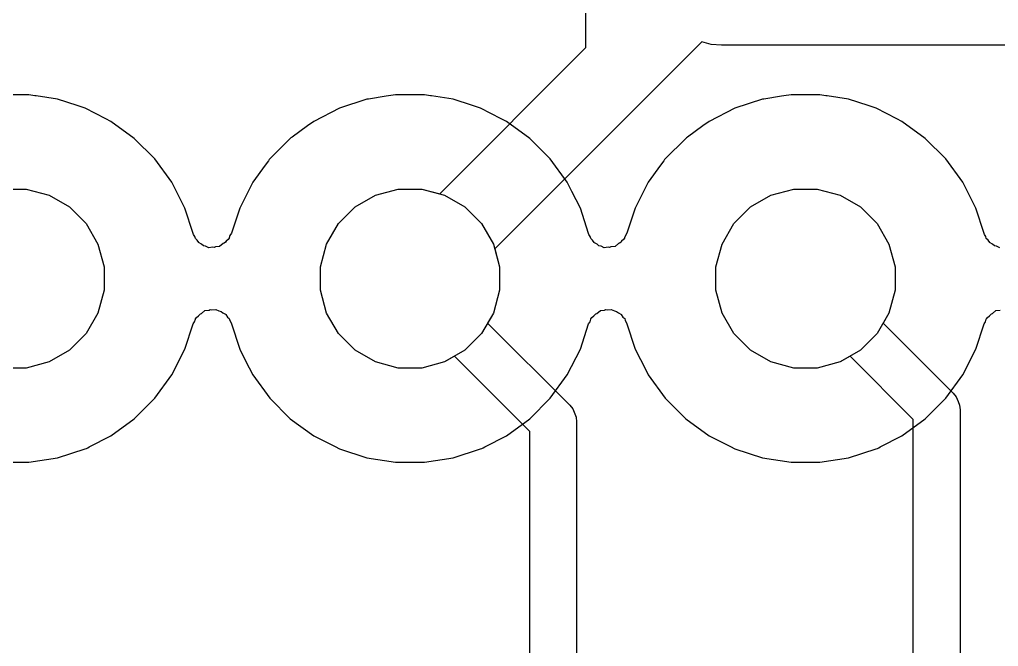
# Model space of a CAD drawing. Header units: inches. Extents: x 1.3 to 5.24, y -7.03 to -1.12.
# Drawn here: x 1.8139 to 2.0614, y -4.5616 to -4.403 of the extents above; entities that cross this region are included whole.
import ezdxf

# ---------------------------------------------------------------- set-up
doc = ezdxf.new("R2010")
doc.units = ezdxf.units.IN
doc.header["$MEASUREMENT"] = 0
for name, color, linetype, true_color in [('B.Cu', 153, 'CONTINUOUS', 0x4d7fc4), ('B.Mask', 4, 'CONTINUOUS', 0x02ffee), ('F.Cu', 13, 'CONTINUOUS', 0xc83434), ('F.Mask', 201, 'CONTINUOUS', 0xd864ff), ('In1.Cu', 91, 'CONTINUOUS', 0x7fc87f), ('In2.Cu', 33, 'CONTINUOUS', 0xce7d2c)]:
    doc.layers.add(name, color=color, linetype=linetype, true_color=true_color)

msp = doc.modelspace()

# ---------------------------------------------------------------- linework, layer by layer
at = {"layer": 'B.Cu', "linetype": 'CONTINUOUS'}
for p, q in [((1.81626, -4.42203), (1.80894, -4.42203)), ((1.81777, -4.42227), (1.81626, -4.42203)), ((1.81626, -4.42203), (1.81626, -4.42203)), ((1.81806, -4.42231), (1.81777, -4.42227)), ((1.82348, -4.42317), (1.81806, -4.42231)), ((1.90653, -4.42241), (1.90209, -4.42311)), ((1.90713, -4.42231), (1.90653, -4.42241)), ((1.90894, -4.42203), (1.90713, -4.42231)), ((1.91626, -4.42203), (1.90894, -4.42203)), ((1.91777, -4.42227), (1.91626, -4.42203)), ((1.91626, -4.42203), (1.91626, -4.42203)), ((1.91806, -4.42231), (1.91777, -4.42227)), ((1.92348, -4.42317), (1.91806, -4.42231)), ((2.00653, -4.42241), (2.00209, -4.42311)), ((2.00713, -4.42231), (2.00653, -4.42241)), ((2.00894, -4.42203), (2.00713, -4.42231)), ((2.01626, -4.42203), (2.00894, -4.42203)), ((2.01777, -4.42227), (2.01626, -4.42203)), ((2.01626, -4.42203), (2.01626, -4.42203)), ((2.01806, -4.42231), (2.01777, -4.42227)), ((2.02348, -4.42317), (2.01806, -4.42231)), ((1.82841, -4.42477), (1.82348, -4.42317)), ((1.83044, -4.42543), (1.82841, -4.42477)), ((1.90171, -4.42317), (1.89476, -4.42543)), ((1.90209, -4.42311), (1.90171, -4.42317)), ((1.90209, -4.42311), (1.90209, -4.42311)), ((1.90209, -4.42311), (1.90209, -4.42311)), ((1.92841, -4.42477), (1.92348, -4.42317)), ((1.93044, -4.42543), (1.92841, -4.42477)), ((2.00171, -4.42317), (1.99476, -4.42543)), ((2.00209, -4.42311), (2.00171, -4.42317)), ((2.00209, -4.42311), (2.00209, -4.42311)), ((2.00209, -4.42311), (2.00209, -4.42311)), ((2.02841, -4.42477), (2.02348, -4.42317)), ((2.03044, -4.42543), (2.02841, -4.42477)), ((1.83568, -4.4281), (1.83044, -4.42543)), ((1.89476, -4.42543), (1.88824, -4.42875)), ((1.93568, -4.4281), (1.93044, -4.42543)), ((1.99476, -4.42543), (1.98824, -4.42875)), ((2.03568, -4.4281), (2.03044, -4.42543)), ((1.83696, -4.42875), (1.83568, -4.4281)), ((1.84288, -4.43305), (1.83696, -4.42875)), ((1.88665, -4.42991), (1.88279, -4.43271)), ((1.88824, -4.42875), (1.88665, -4.42991)), ((1.88665, -4.42991), (1.88665, -4.42991)), ((1.93696, -4.42875), (1.93568, -4.4281)), ((1.94288, -4.43305), (1.93696, -4.42875)), ((1.98665, -4.42991), (1.98279, -4.43271)), ((1.98824, -4.42875), (1.98665, -4.42991)), ((1.98665, -4.42991), (1.98665, -4.42991)), ((2.03696, -4.42875), (2.03568, -4.4281)), ((2.04288, -4.43305), (2.03696, -4.42875)), ((1.84805, -4.43823), (1.84288, -4.43305)), ((1.8825, -4.43288), (1.87697, -4.4384)), ((1.88279, -4.43271), (1.8825, -4.43288)), ((1.94805, -4.43823), (1.94288, -4.43305)), ((1.9825, -4.43288), (1.97697, -4.4384)), ((1.98279, -4.43271), (1.9825, -4.43288)), ((2.04805, -4.43823), (2.04288, -4.43305)), ((1.85235, -4.44414), (1.84805, -4.43823)), ((1.87597, -4.43985), (1.87285, -4.44414)), ((1.87681, -4.43869), (1.87597, -4.43985)), ((1.87597, -4.43985), (1.87597, -4.43985)), ((1.87697, -4.4384), (1.87681, -4.43869)), ((1.95235, -4.44414), (1.94805, -4.43823)), ((1.97597, -4.43985), (1.97285, -4.44414)), ((1.97681, -4.43869), (1.97597, -4.43985)), ((1.97597, -4.43985), (1.97597, -4.43985)), ((1.97697, -4.4384), (1.97681, -4.43869)), ((2.05235, -4.44414), (2.04805, -4.43823)), ((1.85353, -4.44647), (1.85235, -4.44414)), ((1.87285, -4.44414), (1.86953, -4.45066)), ((1.95353, -4.44647), (1.95235, -4.44414)), ((1.97285, -4.44414), (1.96953, -4.45066)), ((2.05353, -4.44647), (2.05235, -4.44414)), ((1.80962, -4.44586), (1.81558, -4.44586)), ((1.81558, -4.44586), (1.82134, -4.44741)), ((1.82134, -4.44741), (1.8265, -4.45039)), ((1.85567, -4.45066), (1.85353, -4.44647)), ((1.8987, -4.45039), (1.90386, -4.44741)), ((1.90386, -4.44741), (1.90962, -4.44586)), ((1.90962, -4.44586), (1.91558, -4.44586)), ((1.91558, -4.44586), (1.92134, -4.44741)), ((1.92134, -4.44741), (1.9265, -4.45039)), ((1.95567, -4.45066), (1.95353, -4.44647)), ((1.9987, -4.45039), (2.00386, -4.44741)), ((2.00386, -4.44741), (2.00962, -4.44586)), ((2.00962, -4.44586), (2.01558, -4.44586)), ((2.01558, -4.44586), (2.02134, -4.44741)), ((2.02134, -4.44741), (2.0265, -4.45039)), ((2.05567, -4.45066), (2.05353, -4.44647)), ((1.8265, -4.45039), (1.83071, -4.4546)), ((1.85775, -4.45707), (1.85567, -4.45066)), ((1.86953, -4.45066), (1.86746, -4.45703)), ((1.86953, -4.45066), (1.86953, -4.45066)), ((1.89448, -4.4546), (1.8987, -4.45039)), ((1.9265, -4.45039), (1.93071, -4.4546)), ((1.95775, -4.45707), (1.95567, -4.45066)), ((1.96953, -4.45066), (1.96746, -4.45703)), ((1.96953, -4.45066), (1.96953, -4.45066)), ((1.99448, -4.4546), (1.9987, -4.45039)), ((2.0265, -4.45039), (2.03071, -4.4546)), ((2.05775, -4.45707), (2.05567, -4.45066)), ((1.83071, -4.4546), (1.83369, -4.45977)), ((1.8915, -4.45977), (1.89448, -4.4546)), ((1.93071, -4.4546), (1.93369, -4.45977)), ((1.9915, -4.45977), (1.99448, -4.4546)), ((2.03071, -4.4546), (2.03369, -4.45977)), ((1.85783, -4.45732), (1.85775, -4.45707)), ((1.85818, -4.45786), (1.85783, -4.45732)), ((1.86746, -4.45703), (1.86707, -4.4576)), ((1.95783, -4.45732), (1.95775, -4.45707)), ((1.95818, -4.45786), (1.95783, -4.45732)), ((1.96746, -4.45703), (1.96707, -4.4576)), ((2.05783, -4.45732), (2.05775, -4.45707)), ((2.05818, -4.45786), (2.05783, -4.45732)), ((1.83369, -4.45977), (1.83524, -4.46552)), ((1.85832, -4.45837), (1.85818, -4.45786)), ((1.85877, -4.45877), (1.85832, -4.45837)), ((1.85917, -4.4594), (1.85877, -4.45877)), ((1.85926, -4.45949), (1.85917, -4.4594)), ((1.85992, -4.45981), (1.85926, -4.45949)), ((1.86037, -4.46021), (1.85992, -4.45981)), ((1.86535, -4.45967), (1.86446, -4.46039)), ((1.8656, -4.45955), (1.86535, -4.45967)), ((1.86595, -4.45927), (1.8656, -4.45955)), ((1.86609, -4.45906), (1.86595, -4.45927)), ((1.86659, -4.45864), (1.86609, -4.45906)), ((1.86685, -4.45828), (1.86659, -4.45864)), ((1.86687, -4.45823), (1.86685, -4.45828)), ((1.86707, -4.4576), (1.86687, -4.45823)), ((1.88996, -4.46552), (1.8915, -4.45977)), ((1.93369, -4.45977), (1.93524, -4.46552)), ((1.95832, -4.45837), (1.95818, -4.45786)), ((1.95877, -4.45877), (1.95832, -4.45837)), ((1.95917, -4.4594), (1.95877, -4.45877)), ((1.95926, -4.45949), (1.95917, -4.4594)), ((1.95992, -4.45981), (1.95926, -4.45949)), ((1.96037, -4.46021), (1.95992, -4.45981)), ((1.96535, -4.45967), (1.96446, -4.46039)), ((1.9656, -4.45955), (1.96535, -4.45967)), ((1.96595, -4.45927), (1.9656, -4.45955)), ((1.96609, -4.45906), (1.96595, -4.45927)), ((1.96659, -4.45864), (1.96609, -4.45906)), ((1.96685, -4.45828), (1.96659, -4.45864)), ((1.96687, -4.45823), (1.96685, -4.45828)), ((1.96707, -4.4576), (1.96687, -4.45823)), ((1.98996, -4.46552), (1.9915, -4.45977)), ((2.03369, -4.45977), (2.03524, -4.46552)), ((2.05832, -4.45837), (2.05818, -4.45786)), ((2.05877, -4.45877), (2.05832, -4.45837)), ((2.05917, -4.4594), (2.05877, -4.45877)), ((2.05926, -4.45949), (2.05917, -4.4594)), ((2.05992, -4.45981), (2.05926, -4.45949)), ((2.06037, -4.46021), (2.05992, -4.45981)), ((1.86092, -4.4603), (1.86037, -4.46021)), ((1.86173, -4.4607), (1.86092, -4.4603)), ((1.8627, -4.46059), (1.86173, -4.4607)), ((1.86308, -4.46065), (1.8627, -4.46059)), ((1.86341, -4.46051), (1.86308, -4.46065)), ((1.86446, -4.46039), (1.86341, -4.46051)), ((1.96092, -4.4603), (1.96037, -4.46021)), ((1.96173, -4.4607), (1.96092, -4.4603)), ((1.9627, -4.46059), (1.96173, -4.4607)), ((1.96308, -4.46065), (1.9627, -4.46059)), ((1.96341, -4.46051), (1.96308, -4.46065)), ((1.96446, -4.46039), (1.96341, -4.46051)), ((2.06092, -4.4603), (2.06037, -4.46021)), ((2.06173, -4.4607), (2.06092, -4.4603)), ((1.83524, -4.46552), (1.83524, -4.47148)), ((1.88996, -4.47148), (1.88996, -4.46552)), ((1.93524, -4.46552), (1.93524, -4.47148)), ((1.98996, -4.47148), (1.98996, -4.46552)), ((2.03524, -4.46552), (2.03524, -4.47148)), ((1.83524, -4.47148), (1.83369, -4.47724)), ((1.8915, -4.47724), (1.88996, -4.47148)), ((1.93524, -4.47148), (1.93369, -4.47724)), ((1.9915, -4.47724), (1.98996, -4.47148)), ((2.03524, -4.47148), (2.03369, -4.47724)), ((1.83369, -4.47724), (1.83071, -4.4824)), ((1.89448, -4.4824), (1.8915, -4.47724)), ((1.93369, -4.47724), (1.93223, -4.47978)), ((1.99448, -4.4824), (1.9915, -4.47724)), ((2.03369, -4.47724), (2.03223, -4.47978)), ((1.93223, -4.47978), (1.95299, -4.50055)), ((2.03223, -4.47978), (2.04994, -4.4975)), ((1.83071, -4.4824), (1.8265, -4.48662)), ((1.8987, -4.48662), (1.89448, -4.4824)), ((1.9987, -4.48662), (1.99448, -4.4824)), ((1.8265, -4.48662), (1.82134, -4.4896)), ((1.90386, -4.4896), (1.8987, -4.48662)), ((2.00386, -4.4896), (1.9987, -4.48662)), ((1.82134, -4.4896), (1.81558, -4.49114)), ((1.90962, -4.49114), (1.90386, -4.4896)), ((1.92134, -4.4896), (1.91558, -4.49114)), ((1.92388, -4.48813), (1.92134, -4.4896)), ((1.94291, -4.50717), (1.92388, -4.48813)), ((2.00962, -4.49114), (2.00386, -4.4896)), ((2.02134, -4.4896), (2.01558, -4.49114)), ((2.02388, -4.48813), (2.02134, -4.4896)), ((2.03986, -4.50412), (2.02388, -4.48813)), ((1.81558, -4.49114), (1.80962, -4.49114)), ((1.91558, -4.49114), (1.90962, -4.49114)), ((2.01558, -4.49114), (2.00962, -4.49114)), ((2.04994, -4.4975), (2.05068, -4.49839)), ((2.05068, -4.49839), (2.05119, -4.49964)), ((1.95299, -4.50055), (1.95373, -4.50144)), ((1.95373, -4.50144), (1.95409, -4.50233)), ((2.05119, -4.49964), (2.05156, -4.50052)), ((2.05156, -4.50052), (2.05167, -4.50167)), ((2.05167, -4.50167), (2.05167, -4.57776)), ((1.95409, -4.50233), (1.95461, -4.50357)), ((1.95461, -4.50357), (1.95472, -4.50472)), ((2.03986, -4.57776), (2.03986, -4.50412)), ((1.95472, -4.50472), (1.95472, -4.57776)), ((1.94291, -4.57776), (1.94291, -4.50717))]:
    msp.add_line(p, q, dxfattribs=at)
at = {"layer": 'B.Mask', "linetype": 'CONTINUOUS'}
for p, q in [((1.80962, -4.44586), (1.81558, -4.44586)), ((1.81558, -4.44586), (1.82134, -4.44741)), ((1.82134, -4.44741), (1.8265, -4.45039)), ((1.8987, -4.45039), (1.90386, -4.44741)), ((1.90386, -4.44741), (1.90962, -4.44586)), ((1.90962, -4.44586), (1.91558, -4.44586)), ((1.91558, -4.44586), (1.92134, -4.44741)), ((1.92134, -4.44741), (1.9265, -4.45039)), ((1.9987, -4.45039), (2.00386, -4.44741)), ((2.00386, -4.44741), (2.00962, -4.44586)), ((2.00962, -4.44586), (2.01558, -4.44586)), ((2.01558, -4.44586), (2.02134, -4.44741)), ((2.02134, -4.44741), (2.0265, -4.45039)), ((1.8265, -4.45039), (1.83071, -4.4546)), ((1.89448, -4.4546), (1.8987, -4.45039)), ((1.9265, -4.45039), (1.93071, -4.4546)), ((1.99448, -4.4546), (1.9987, -4.45039)), ((2.0265, -4.45039), (2.03071, -4.4546)), ((1.83071, -4.4546), (1.83369, -4.45977)), ((1.8915, -4.45977), (1.89448, -4.4546)), ((1.93071, -4.4546), (1.93369, -4.45977)), ((1.9915, -4.45977), (1.99448, -4.4546)), ((2.03071, -4.4546), (2.03369, -4.45977)), ((1.83369, -4.45977), (1.83524, -4.46552)), ((1.88996, -4.46552), (1.8915, -4.45977)), ((1.93369, -4.45977), (1.93524, -4.46552)), ((1.98996, -4.46552), (1.9915, -4.45977)), ((2.03369, -4.45977), (2.03524, -4.46552)), ((1.83524, -4.46552), (1.83524, -4.47148)), ((1.88996, -4.47148), (1.88996, -4.46552)), ((1.93524, -4.46552), (1.93524, -4.47148)), ((1.98996, -4.47148), (1.98996, -4.46552)), ((2.03524, -4.46552), (2.03524, -4.47148)), ((1.83524, -4.47148), (1.83369, -4.47724)), ((1.8915, -4.47724), (1.88996, -4.47148)), ((1.93524, -4.47148), (1.93369, -4.47724)), ((1.9915, -4.47724), (1.98996, -4.47148)), ((2.03524, -4.47148), (2.03369, -4.47724)), ((1.83369, -4.47724), (1.83071, -4.4824)), ((1.89448, -4.4824), (1.8915, -4.47724)), ((1.93369, -4.47724), (1.93071, -4.4824)), ((1.99448, -4.4824), (1.9915, -4.47724)), ((2.03369, -4.47724), (2.03071, -4.4824)), ((1.83071, -4.4824), (1.8265, -4.48662)), ((1.8987, -4.48662), (1.89448, -4.4824)), ((1.93071, -4.4824), (1.9265, -4.48662)), ((1.9987, -4.48662), (1.99448, -4.4824)), ((2.03071, -4.4824), (2.0265, -4.48662)), ((1.8265, -4.48662), (1.82134, -4.4896)), ((1.90386, -4.4896), (1.8987, -4.48662)), ((1.9265, -4.48662), (1.92134, -4.4896)), ((2.00386, -4.4896), (1.9987, -4.48662)), ((2.0265, -4.48662), (2.02134, -4.4896)), ((1.82134, -4.4896), (1.81558, -4.49114)), ((1.90962, -4.49114), (1.90386, -4.4896)), ((1.92134, -4.4896), (1.91558, -4.49114)), ((2.00962, -4.49114), (2.00386, -4.4896)), ((2.02134, -4.4896), (2.01558, -4.49114)), ((1.81558, -4.49114), (1.80962, -4.49114)), ((1.91558, -4.49114), (1.90962, -4.49114)), ((2.01558, -4.49114), (2.00962, -4.49114))]:
    msp.add_line(p, q, dxfattribs=at)
at = {"layer": 'F.Cu', "linetype": 'CONTINUOUS'}
for p, q in [((1.95709, -4.4101), (1.95709, -4.34299)), ((1.92011, -4.44708), (1.95709, -4.4101)), ((1.98638, -4.40864), (1.93402, -4.461)), ((1.98877, -4.40928), (1.98638, -4.40864)), ((1.99134, -4.40945), (1.98877, -4.40928)), ((2.26378, -4.40945), (1.99134, -4.40945)), ((1.80962, -4.44586), (1.81558, -4.44586)), ((1.81558, -4.44586), (1.82134, -4.44741)), ((1.82134, -4.44741), (1.8265, -4.45039)), ((1.8987, -4.45039), (1.90386, -4.44741)), ((1.90386, -4.44741), (1.90962, -4.44586)), ((1.90962, -4.44586), (1.91558, -4.44586)), ((1.91558, -4.44586), (1.92011, -4.44708)), ((1.9987, -4.45039), (2.00386, -4.44741)), ((2.00386, -4.44741), (2.00962, -4.44586)), ((2.00962, -4.44586), (2.01558, -4.44586)), ((2.01558, -4.44586), (2.02134, -4.44741)), ((2.02134, -4.44741), (2.0265, -4.45039)), ((1.8265, -4.45039), (1.83071, -4.4546)), ((1.89448, -4.4546), (1.8987, -4.45039)), ((1.99448, -4.4546), (1.9987, -4.45039)), ((2.0265, -4.45039), (2.03071, -4.4546)), ((1.83071, -4.4546), (1.83369, -4.45977)), ((1.8915, -4.45977), (1.89448, -4.4546)), ((1.9915, -4.45977), (1.99448, -4.4546)), ((2.03071, -4.4546), (2.03369, -4.45977)), ((1.83369, -4.45977), (1.83524, -4.46552)), ((1.88996, -4.46552), (1.8915, -4.45977)), ((1.98996, -4.46552), (1.9915, -4.45977)), ((2.03369, -4.45977), (2.03524, -4.46552)), ((1.93402, -4.461), (1.93524, -4.46552)), ((1.83524, -4.46552), (1.83524, -4.47148)), ((1.88996, -4.47148), (1.88996, -4.46552)), ((1.93524, -4.46552), (1.93524, -4.47148)), ((1.98996, -4.47148), (1.98996, -4.46552)), ((2.03524, -4.46552), (2.03524, -4.47148)), ((1.83524, -4.47148), (1.83369, -4.47724)), ((1.8915, -4.47724), (1.88996, -4.47148)), ((1.93524, -4.47148), (1.93369, -4.47724)), ((1.9915, -4.47724), (1.98996, -4.47148)), ((2.03524, -4.47148), (2.03369, -4.47724)), ((1.85985, -4.47734), (1.86073, -4.47662)), ((1.86073, -4.47662), (1.86178, -4.4765)), ((1.86178, -4.4765), (1.86211, -4.47636)), ((1.86211, -4.47636), (1.8625, -4.47642)), ((1.8625, -4.47642), (1.86347, -4.47631)), ((1.86347, -4.47631), (1.86428, -4.47671)), ((1.86428, -4.47671), (1.86483, -4.4768)), ((1.86483, -4.4768), (1.86528, -4.4772)), ((1.86528, -4.4772), (1.86593, -4.47752)), ((1.95985, -4.47734), (1.96073, -4.47662)), ((1.96073, -4.47662), (1.96178, -4.4765)), ((1.96178, -4.4765), (1.96211, -4.47636)), ((1.96211, -4.47636), (1.9625, -4.47642)), ((1.9625, -4.47642), (1.96347, -4.47631)), ((1.96347, -4.47631), (1.96428, -4.47671)), ((1.96428, -4.47671), (1.96483, -4.4768)), ((1.96483, -4.4768), (1.96528, -4.4772)), ((1.96528, -4.4772), (1.96593, -4.47752)), ((2.05985, -4.47734), (2.06073, -4.47662)), ((2.06073, -4.47662), (2.06178, -4.4765)), ((1.83369, -4.47724), (1.83071, -4.4824)), ((1.85774, -4.47998), (1.85812, -4.47941)), ((1.85812, -4.47941), (1.85832, -4.47877)), ((1.85832, -4.47877), (1.85835, -4.47873)), ((1.85835, -4.47873), (1.8586, -4.47836)), ((1.8586, -4.47836), (1.85911, -4.47795)), ((1.85911, -4.47795), (1.85925, -4.47774)), ((1.85925, -4.47774), (1.85959, -4.47746)), ((1.85959, -4.47746), (1.85985, -4.47734)), ((1.86593, -4.47752), (1.86602, -4.4776)), ((1.86602, -4.4776), (1.86643, -4.47823)), ((1.86643, -4.47823), (1.86688, -4.47864)), ((1.86688, -4.47864), (1.86702, -4.47915)), ((1.86702, -4.47915), (1.86737, -4.47969)), ((1.86737, -4.47969), (1.86953, -4.48634)), ((1.89448, -4.4824), (1.8915, -4.47724)), ((1.93369, -4.47724), (1.93071, -4.4824)), ((1.95774, -4.47998), (1.95812, -4.47941)), ((1.95812, -4.47941), (1.95832, -4.47877)), ((1.95832, -4.47877), (1.95835, -4.47873)), ((1.95835, -4.47873), (1.9586, -4.47836)), ((1.9586, -4.47836), (1.95911, -4.47795)), ((1.95911, -4.47795), (1.95925, -4.47774)), ((1.95925, -4.47774), (1.95959, -4.47746)), ((1.95959, -4.47746), (1.95985, -4.47734)), ((1.96593, -4.47752), (1.96602, -4.4776)), ((1.96602, -4.4776), (1.96643, -4.47823)), ((1.96643, -4.47823), (1.96688, -4.47864)), ((1.96688, -4.47864), (1.96702, -4.47915)), ((1.96702, -4.47915), (1.96737, -4.47969)), ((1.96737, -4.47969), (1.96953, -4.48634)), ((1.99448, -4.4824), (1.9915, -4.47724)), ((2.03369, -4.47724), (2.03071, -4.4824)), ((2.05774, -4.47998), (2.05812, -4.47941)), ((2.05812, -4.47941), (2.05832, -4.47877)), ((2.05832, -4.47877), (2.05835, -4.47873)), ((2.05835, -4.47873), (2.0586, -4.47836)), ((2.0586, -4.47836), (2.05911, -4.47795)), ((2.05911, -4.47795), (2.05925, -4.47774)), ((2.05925, -4.47774), (2.05959, -4.47746)), ((2.05959, -4.47746), (2.05985, -4.47734)), ((1.85567, -4.48634), (1.85774, -4.47998)), ((1.95567, -4.48634), (1.95774, -4.47998)), ((2.05567, -4.48634), (2.05774, -4.47998)), ((1.83071, -4.4824), (1.8265, -4.48662)), ((1.8987, -4.48662), (1.89448, -4.4824)), ((1.93071, -4.4824), (1.9265, -4.48662)), ((1.9987, -4.48662), (1.99448, -4.4824)), ((2.03071, -4.4824), (2.0265, -4.48662)), ((1.8265, -4.48662), (1.82134, -4.4896)), ((1.85235, -4.49286), (1.85567, -4.48634)), ((1.85567, -4.48634), (1.85567, -4.48634)), ((1.86953, -4.48634), (1.86953, -4.48634)), ((1.86953, -4.48634), (1.87086, -4.48895)), ((1.90386, -4.4896), (1.8987, -4.48662)), ((1.9265, -4.48662), (1.92134, -4.4896)), ((1.95235, -4.49286), (1.95567, -4.48634)), ((1.95567, -4.48634), (1.95567, -4.48634)), ((1.96953, -4.48634), (1.96953, -4.48634)), ((1.96953, -4.48634), (1.97086, -4.48895)), ((2.00386, -4.4896), (1.9987, -4.48662)), ((2.0265, -4.48662), (2.02134, -4.4896)), ((2.05235, -4.49286), (2.05567, -4.48634)), ((2.05567, -4.48634), (2.05567, -4.48634)), ((1.82134, -4.4896), (1.81558, -4.49114)), ((1.87086, -4.48895), (1.87195, -4.4911)), ((1.90962, -4.49114), (1.90386, -4.4896)), ((1.92134, -4.4896), (1.91558, -4.49114)), ((1.97086, -4.48895), (1.97195, -4.4911)), ((2.00962, -4.49114), (2.00386, -4.4896)), ((2.02134, -4.4896), (2.01558, -4.49114)), ((1.81558, -4.49114), (1.80962, -4.49114)), ((1.87195, -4.4911), (1.87285, -4.49286)), ((1.91558, -4.49114), (1.90962, -4.49114)), ((1.97195, -4.4911), (1.97285, -4.49286)), ((2.01558, -4.49114), (2.00962, -4.49114)), ((1.84805, -4.49878), (1.85235, -4.49286)), ((1.87285, -4.49286), (1.87715, -4.49878)), ((1.94805, -4.49878), (1.95235, -4.49286)), ((1.97285, -4.49286), (1.97715, -4.49878)), ((2.04805, -4.49878), (2.05235, -4.49286)), ((1.84288, -4.50395), (1.84805, -4.49878)), ((1.87715, -4.49878), (1.88232, -4.50395)), ((1.94288, -4.50395), (1.94805, -4.49878)), ((1.97715, -4.49878), (1.98232, -4.50395)), ((2.04288, -4.50395), (2.04805, -4.49878)), ((1.83696, -4.50825), (1.84288, -4.50395)), ((1.88232, -4.50395), (1.88824, -4.50825)), ((1.93696, -4.50825), (1.94288, -4.50395)), ((1.98232, -4.50395), (1.98824, -4.50825)), ((2.03696, -4.50825), (2.04288, -4.50395)), ((1.83148, -4.51104), (1.83696, -4.50825)), ((1.88824, -4.50825), (1.89366, -4.51102)), ((1.93148, -4.51104), (1.93696, -4.50825)), ((1.98824, -4.50825), (1.99366, -4.51102)), ((2.03148, -4.51104), (2.03696, -4.50825)), ((1.82348, -4.51384), (1.83044, -4.51158)), ((1.83044, -4.51158), (1.8308, -4.51146)), ((1.83044, -4.51158), (1.83044, -4.51158)), ((1.8308, -4.51146), (1.83112, -4.51135)), ((1.8308, -4.51146), (1.8308, -4.51146)), ((1.8308, -4.51146), (1.8308, -4.51146)), ((1.83112, -4.51135), (1.83148, -4.51104)), ((1.89366, -4.51102), (1.89476, -4.51158)), ((1.89476, -4.51158), (1.90172, -4.51384)), ((1.92348, -4.51384), (1.93044, -4.51158)), ((1.93044, -4.51158), (1.9308, -4.51146)), ((1.93044, -4.51158), (1.93044, -4.51158)), ((1.9308, -4.51146), (1.93112, -4.51135)), ((1.9308, -4.51146), (1.9308, -4.51146)), ((1.9308, -4.51146), (1.9308, -4.51146)), ((1.93112, -4.51135), (1.93148, -4.51104)), ((1.99366, -4.51102), (1.99476, -4.51158)), ((1.99476, -4.51158), (2.00172, -4.51384)), ((2.02348, -4.51384), (2.03044, -4.51158)), ((2.03044, -4.51158), (2.0308, -4.51146)), ((2.03044, -4.51158), (2.03044, -4.51158)), ((2.0308, -4.51146), (2.03112, -4.51135)), ((2.0308, -4.51146), (2.0308, -4.51146)), ((2.0308, -4.51146), (2.0308, -4.51146)), ((2.03112, -4.51135), (2.03148, -4.51104)), ((1.81626, -4.51498), (1.82348, -4.51384)), ((1.82348, -4.51384), (1.82348, -4.51384)), ((1.82348, -4.51384), (1.82348, -4.51384)), ((1.90172, -4.51384), (1.90172, -4.51384)), ((1.90172, -4.51384), (1.90172, -4.51384)), ((1.90172, -4.51384), (1.90894, -4.51498)), ((1.91626, -4.51498), (1.92348, -4.51384)), ((1.92348, -4.51384), (1.92348, -4.51384)), ((1.92348, -4.51384), (1.92348, -4.51384)), ((2.00172, -4.51384), (2.00172, -4.51384)), ((2.00172, -4.51384), (2.00172, -4.51384)), ((2.00172, -4.51384), (2.00894, -4.51498)), ((2.01626, -4.51498), (2.02348, -4.51384)), ((2.02348, -4.51384), (2.02348, -4.51384)), ((2.02348, -4.51384), (2.02348, -4.51384)), ((1.80894, -4.51498), (1.81626, -4.51498)), ((1.81626, -4.51498), (1.81626, -4.51498)), ((1.90894, -4.51498), (1.90894, -4.51498)), ((1.90894, -4.51498), (1.91626, -4.51498)), ((1.91626, -4.51498), (1.91626, -4.51498)), ((2.00894, -4.51498), (2.00894, -4.51498)), ((2.00894, -4.51498), (2.01626, -4.51498)), ((2.01626, -4.51498), (2.01626, -4.51498))]:
    msp.add_line(p, q, dxfattribs=at)
at = {"layer": 'F.Mask', "linetype": 'CONTINUOUS'}
for p, q in [((1.80962, -4.44586), (1.81558, -4.44586)), ((1.81558, -4.44586), (1.82134, -4.44741)), ((1.82134, -4.44741), (1.8265, -4.45039)), ((1.8987, -4.45039), (1.90386, -4.44741)), ((1.90386, -4.44741), (1.90962, -4.44586)), ((1.90962, -4.44586), (1.91558, -4.44586)), ((1.91558, -4.44586), (1.92134, -4.44741)), ((1.92134, -4.44741), (1.9265, -4.45039)), ((1.9987, -4.45039), (2.00386, -4.44741)), ((2.00386, -4.44741), (2.00962, -4.44586)), ((2.00962, -4.44586), (2.01558, -4.44586)), ((2.01558, -4.44586), (2.02134, -4.44741)), ((2.02134, -4.44741), (2.0265, -4.45039)), ((1.8265, -4.45039), (1.83071, -4.4546)), ((1.89448, -4.4546), (1.8987, -4.45039)), ((1.9265, -4.45039), (1.93071, -4.4546)), ((1.99448, -4.4546), (1.9987, -4.45039)), ((2.0265, -4.45039), (2.03071, -4.4546)), ((1.83071, -4.4546), (1.83369, -4.45977)), ((1.8915, -4.45977), (1.89448, -4.4546)), ((1.93071, -4.4546), (1.93369, -4.45977)), ((1.9915, -4.45977), (1.99448, -4.4546)), ((2.03071, -4.4546), (2.03369, -4.45977)), ((1.83369, -4.45977), (1.83524, -4.46552)), ((1.88996, -4.46552), (1.8915, -4.45977)), ((1.93369, -4.45977), (1.93524, -4.46552)), ((1.98996, -4.46552), (1.9915, -4.45977)), ((2.03369, -4.45977), (2.03524, -4.46552)), ((1.83524, -4.46552), (1.83524, -4.47148)), ((1.88996, -4.47148), (1.88996, -4.46552)), ((1.93524, -4.46552), (1.93524, -4.47148)), ((1.98996, -4.47148), (1.98996, -4.46552)), ((2.03524, -4.46552), (2.03524, -4.47148)), ((1.83524, -4.47148), (1.83369, -4.47724)), ((1.8915, -4.47724), (1.88996, -4.47148)), ((1.93524, -4.47148), (1.93369, -4.47724)), ((1.9915, -4.47724), (1.98996, -4.47148)), ((2.03524, -4.47148), (2.03369, -4.47724)), ((1.83369, -4.47724), (1.83071, -4.4824)), ((1.89448, -4.4824), (1.8915, -4.47724)), ((1.93369, -4.47724), (1.93071, -4.4824)), ((1.99448, -4.4824), (1.9915, -4.47724)), ((2.03369, -4.47724), (2.03071, -4.4824)), ((1.83071, -4.4824), (1.8265, -4.48662)), ((1.8987, -4.48662), (1.89448, -4.4824)), ((1.93071, -4.4824), (1.9265, -4.48662)), ((1.9987, -4.48662), (1.99448, -4.4824)), ((2.03071, -4.4824), (2.0265, -4.48662)), ((1.8265, -4.48662), (1.82134, -4.4896)), ((1.90386, -4.4896), (1.8987, -4.48662)), ((1.9265, -4.48662), (1.92134, -4.4896)), ((2.00386, -4.4896), (1.9987, -4.48662)), ((2.0265, -4.48662), (2.02134, -4.4896)), ((1.82134, -4.4896), (1.81558, -4.49114)), ((1.90962, -4.49114), (1.90386, -4.4896)), ((1.92134, -4.4896), (1.91558, -4.49114)), ((2.00962, -4.49114), (2.00386, -4.4896)), ((2.02134, -4.4896), (2.01558, -4.49114)), ((1.81558, -4.49114), (1.80962, -4.49114)), ((1.91558, -4.49114), (1.90962, -4.49114)), ((2.01558, -4.49114), (2.00962, -4.49114))]:
    msp.add_line(p, q, dxfattribs=at)
at = {"layer": 'In1.Cu', "linetype": 'CONTINUOUS'}
for p, q in [((1.80962, -4.44586), (1.81558, -4.44586)), ((1.81558, -4.44586), (1.82134, -4.44741)), ((1.82134, -4.44741), (1.8265, -4.45039)), ((1.8987, -4.45039), (1.90386, -4.44741)), ((1.90386, -4.44741), (1.90962, -4.44586)), ((1.90962, -4.44586), (1.91558, -4.44586)), ((1.91558, -4.44586), (1.92134, -4.44741)), ((1.92134, -4.44741), (1.9265, -4.45039)), ((1.9987, -4.45039), (2.00386, -4.44741)), ((2.00386, -4.44741), (2.00962, -4.44586)), ((2.00962, -4.44586), (2.01558, -4.44586)), ((2.01558, -4.44586), (2.02134, -4.44741)), ((2.02134, -4.44741), (2.0265, -4.45039)), ((1.8265, -4.45039), (1.83071, -4.4546)), ((1.89448, -4.4546), (1.8987, -4.45039)), ((1.9265, -4.45039), (1.93071, -4.4546)), ((1.99448, -4.4546), (1.9987, -4.45039)), ((2.0265, -4.45039), (2.03071, -4.4546)), ((1.83071, -4.4546), (1.83369, -4.45977)), ((1.8915, -4.45977), (1.89448, -4.4546)), ((1.93071, -4.4546), (1.93369, -4.45977)), ((1.9915, -4.45977), (1.99448, -4.4546)), ((2.03071, -4.4546), (2.03369, -4.45977)), ((1.83369, -4.45977), (1.83524, -4.46552)), ((1.88996, -4.46552), (1.8915, -4.45977)), ((1.93369, -4.45977), (1.93524, -4.46552)), ((1.98996, -4.46552), (1.9915, -4.45977)), ((2.03369, -4.45977), (2.03524, -4.46552)), ((1.83524, -4.46552), (1.83524, -4.47148)), ((1.88996, -4.47148), (1.88996, -4.46552)), ((1.93524, -4.46552), (1.93524, -4.47148)), ((1.98996, -4.47148), (1.98996, -4.46552)), ((2.03524, -4.46552), (2.03524, -4.47148)), ((1.83524, -4.47148), (1.83369, -4.47724)), ((1.8915, -4.47724), (1.88996, -4.47148)), ((1.93524, -4.47148), (1.93369, -4.47724)), ((1.9915, -4.47724), (1.98996, -4.47148)), ((2.03524, -4.47148), (2.03369, -4.47724)), ((1.83369, -4.47724), (1.83071, -4.4824)), ((1.89448, -4.4824), (1.8915, -4.47724)), ((1.93369, -4.47724), (1.93071, -4.4824)), ((1.99448, -4.4824), (1.9915, -4.47724)), ((2.03369, -4.47724), (2.03071, -4.4824)), ((1.83071, -4.4824), (1.8265, -4.48662)), ((1.8987, -4.48662), (1.89448, -4.4824)), ((1.93071, -4.4824), (1.9265, -4.48662)), ((1.9987, -4.48662), (1.99448, -4.4824)), ((2.03071, -4.4824), (2.0265, -4.48662)), ((1.8265, -4.48662), (1.82134, -4.4896)), ((1.90386, -4.4896), (1.8987, -4.48662)), ((1.9265, -4.48662), (1.92134, -4.4896)), ((2.00386, -4.4896), (1.9987, -4.48662)), ((2.0265, -4.48662), (2.02134, -4.4896)), ((1.82134, -4.4896), (1.81558, -4.49114)), ((1.90962, -4.49114), (1.90386, -4.4896)), ((1.92134, -4.4896), (1.91558, -4.49114)), ((2.00962, -4.49114), (2.00386, -4.4896)), ((2.02134, -4.4896), (2.01558, -4.49114)), ((1.81558, -4.49114), (1.80962, -4.49114)), ((1.91558, -4.49114), (1.90962, -4.49114)), ((2.01558, -4.49114), (2.00962, -4.49114))]:
    msp.add_line(p, q, dxfattribs=at)
at = {"layer": 'In2.Cu', "linetype": 'CONTINUOUS'}
for p, q in [((1.80962, -4.44586), (1.81558, -4.44586)), ((1.81558, -4.44586), (1.82134, -4.44741)), ((1.82134, -4.44741), (1.8265, -4.45039)), ((1.8987, -4.45039), (1.90386, -4.44741)), ((1.90386, -4.44741), (1.90962, -4.44586)), ((1.90962, -4.44586), (1.91558, -4.44586)), ((1.91558, -4.44586), (1.92134, -4.44741)), ((1.92134, -4.44741), (1.9265, -4.45039)), ((1.9987, -4.45039), (2.00386, -4.44741)), ((2.00386, -4.44741), (2.00962, -4.44586)), ((2.00962, -4.44586), (2.01558, -4.44586)), ((2.01558, -4.44586), (2.02134, -4.44741)), ((2.02134, -4.44741), (2.0265, -4.45039)), ((1.8265, -4.45039), (1.83071, -4.4546)), ((1.89448, -4.4546), (1.8987, -4.45039)), ((1.9265, -4.45039), (1.93071, -4.4546)), ((1.99448, -4.4546), (1.9987, -4.45039)), ((2.0265, -4.45039), (2.03071, -4.4546)), ((1.83071, -4.4546), (1.83369, -4.45977)), ((1.8915, -4.45977), (1.89448, -4.4546)), ((1.93071, -4.4546), (1.93369, -4.45977)), ((1.9915, -4.45977), (1.99448, -4.4546)), ((2.03071, -4.4546), (2.03369, -4.45977)), ((1.83369, -4.45977), (1.83524, -4.46552)), ((1.88996, -4.46552), (1.8915, -4.45977)), ((1.93369, -4.45977), (1.93524, -4.46552)), ((1.98996, -4.46552), (1.9915, -4.45977)), ((2.03369, -4.45977), (2.03524, -4.46552)), ((1.83524, -4.46552), (1.83524, -4.47148)), ((1.88996, -4.47148), (1.88996, -4.46552)), ((1.93524, -4.46552), (1.93524, -4.47148)), ((1.98996, -4.47148), (1.98996, -4.46552)), ((2.03524, -4.46552), (2.03524, -4.47148)), ((1.83524, -4.47148), (1.83369, -4.47724)), ((1.8915, -4.47724), (1.88996, -4.47148)), ((1.93524, -4.47148), (1.93369, -4.47724)), ((1.9915, -4.47724), (1.98996, -4.47148)), ((2.03524, -4.47148), (2.03369, -4.47724)), ((1.83369, -4.47724), (1.83071, -4.4824)), ((1.89448, -4.4824), (1.8915, -4.47724)), ((1.93369, -4.47724), (1.93071, -4.4824)), ((1.99448, -4.4824), (1.9915, -4.47724)), ((2.03369, -4.47724), (2.03071, -4.4824)), ((1.83071, -4.4824), (1.8265, -4.48662)), ((1.8987, -4.48662), (1.89448, -4.4824)), ((1.93071, -4.4824), (1.9265, -4.48662)), ((1.9987, -4.48662), (1.99448, -4.4824)), ((2.03071, -4.4824), (2.0265, -4.48662)), ((1.8265, -4.48662), (1.82134, -4.4896)), ((1.90386, -4.4896), (1.8987, -4.48662)), ((1.9265, -4.48662), (1.92134, -4.4896)), ((2.00386, -4.4896), (1.9987, -4.48662)), ((2.0265, -4.48662), (2.02134, -4.4896)), ((1.82134, -4.4896), (1.81558, -4.49114)), ((1.90962, -4.49114), (1.90386, -4.4896)), ((1.92134, -4.4896), (1.91558, -4.49114)), ((2.00962, -4.49114), (2.00386, -4.4896)), ((2.02134, -4.4896), (2.01558, -4.49114)), ((1.81558, -4.49114), (1.80962, -4.49114)), ((1.91558, -4.49114), (1.90962, -4.49114)), ((2.01558, -4.49114), (2.00962, -4.49114))]:
    msp.add_line(p, q, dxfattribs=at)

doc.saveas('drawing.dxf')
